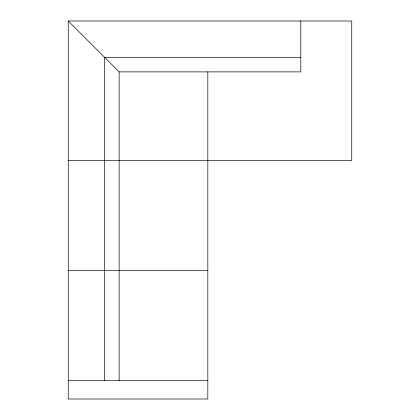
<?xml version="1.0" encoding="UTF-8"?>
<svg xmlns="http://www.w3.org/2000/svg" width="420" height="420" viewBox="0 0 420 420"><rect width="100%" height="100%" fill="white"/><g stroke="black" fill="none" stroke-linecap="round" stroke-linejoin="round"><path stroke-width="0.63" d="M207.821 71.883L207.821 399L68.25 399L68.25 21L351.75 21L351.75 160.571L68.25 160.571M300.804 57.346L104.596 57.346L104.596 380.693M68.25 21L119.133 71.883L300.804 71.883L300.804 21M68.25 270.632L207.821 270.632M68.25 380.693L207.821 380.693M119.133 71.883L119.133 380.693"/></g></svg>
